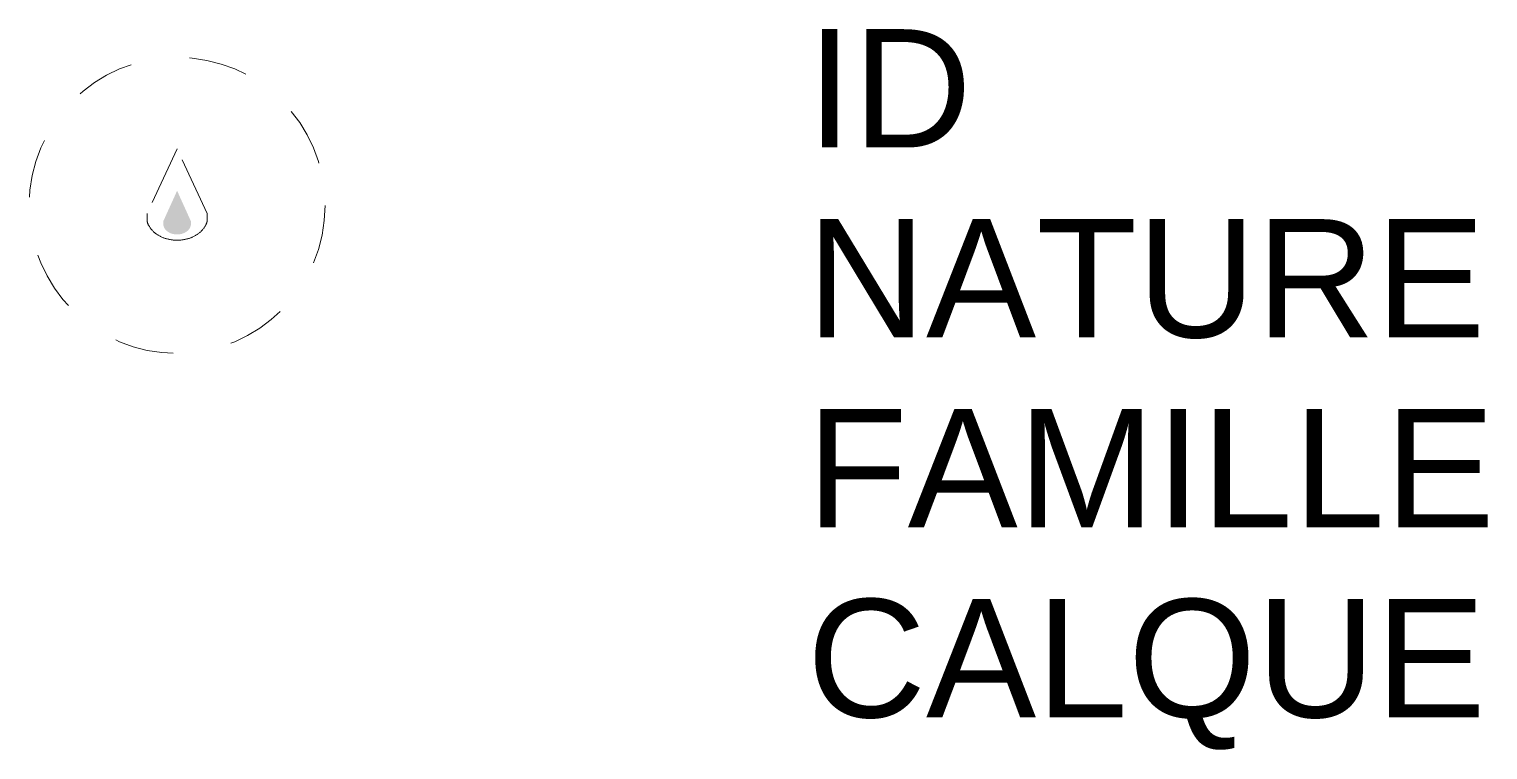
# Model space of a CAD drawing. Header units: metres. Extents: x -0.25 to 2.22, y -0.92 to 0.3.
import ezdxf

# ---------------------------------------------------------------- set-up
doc = ezdxf.new("R2010")
doc.units = ezdxf.units.M
doc.linetypes.add('Socle_Continu', pattern=[2.5, 2.5, 0])
doc.linetypes.add('Socle_Discontinu', pattern=[0.075, 0.05, -0.025])
doc.layers.add('GAZFL_SCT', color=40, linetype='Socle_Continu', lineweight=13)
doc.styles.get("Standard").update_dxf_attribs({"font": 'arial.ttf'})

msp = doc.modelspace()

# ---------------------------------------------------------------- hatches: boundary and pattern name
at = {"layer": 'GAZFL_SCT', "linetype": 'Socle_Discontinu'}
h = msp.add_hatch(color=256, dxfattribs=at)
edge = h.paths.add_edge_path()
edge.add_line((0, 0.0247), (-0.0233, -0.0267))
edge.add_line((-0.0233, -0.0267), (-0.0233, -0.0332))
edge.add_ellipse((0, -0.0315), major_axis=(-0.0234, 0), ratio=0.758629, start_angle=5.446, end_angle=174.554)
edge.add_line((0.0233, -0.0332), (0.0233, -0.0267))
edge.add_line((0.0233, -0.0267), (0, 0.0247))

# ---------------------------------------------------------------- linework, layer by layer
msp.add_lwpolyline([(0.0509, -0.0267), (0.0509, -0.0139), (0, 0.0955), (-0.0509, -0.0139), (-0.0509, -0.0267, 0.066358), (-0.048, -0.0341, 0.1059), (-0.0366, -0.0474, 0.086348), (-0.0204, -0.0558, 0.076263), (0, -0.0589, 0.076263), (0.0204, -0.0558, 0.086348), (0.0366, -0.0474, 0.1059), (0.048, -0.0341, 0.066358)], format="xyb", close=True, dxfattribs=at)
msp.add_circle((0, 0), 0.2503, dxfattribs=at)

# ---------------------------------------------------------------- texts
at = {"layer": 'GAZFL_SCT', "linetype": 'Socle_Discontinu', "flags": 9}
for tag, p, s in [('ID', (1.0656, 0.098), 'JP_0744'), ('NATURE', (1.0656, -0.2233), 'Citerneau circulaire'), ('FAMILLE', (1.0656, -0.5446), 'Gaz'), ('CALQUE', (1.0656, -0.8659), 'GAZFL_SCT')]:
    msp.add_attdef(tag, p, s, height=0.2, dxfattribs=at)

doc.saveas('drawing.dxf')
